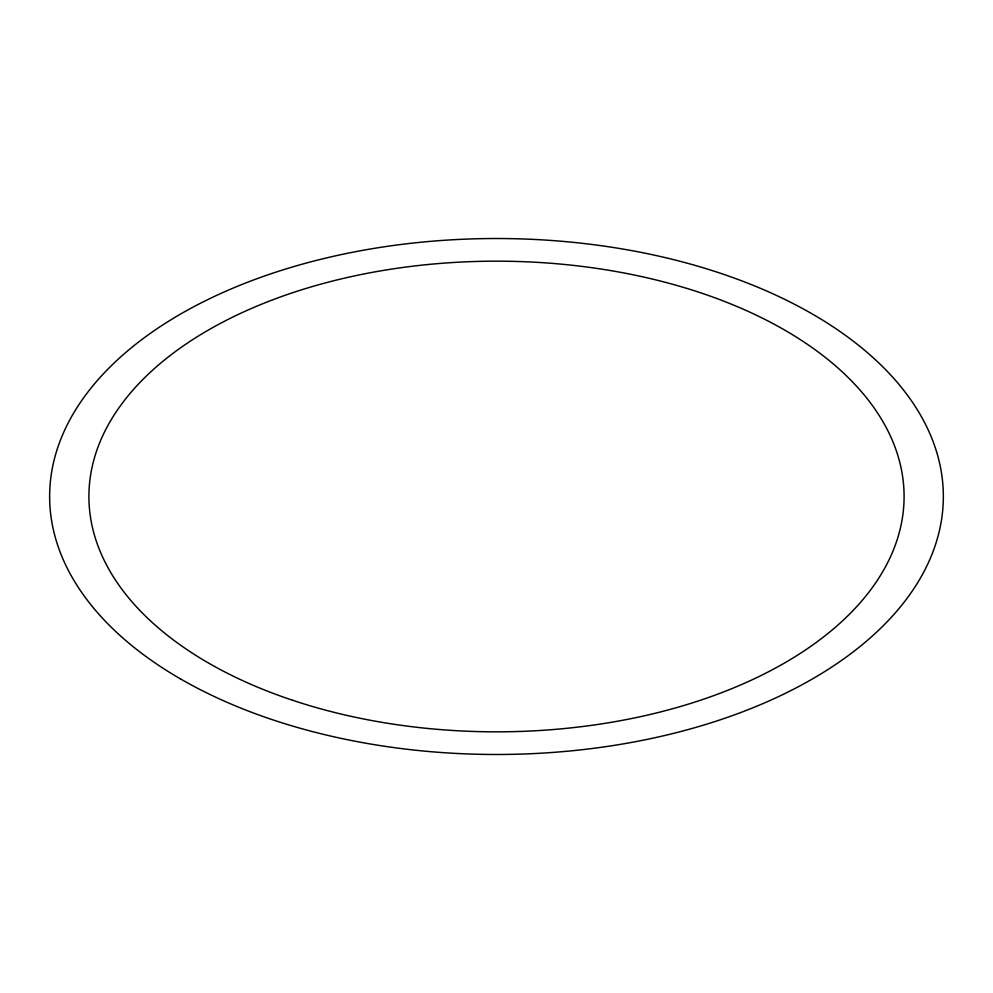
<?xml version="1.0" encoding="UTF-8"?>
<svg xmlns="http://www.w3.org/2000/svg" width="993" height="993" viewBox="0 0 993 993"><rect width="100%" height="100%" fill="white"/><g stroke="black" fill="none" stroke-linecap="round" stroke-linejoin="round"><path stroke-width="1.49" d="M180.527 678.927A446.85 257.981 0 0 0 928.12 563.267A446.85 257.981 0 0 0 380.853 247.307A446.85 257.981 0 0 0 180.527 678.927M292.699 700.301A407.589 235.329 0 0 0 904.089 496.5A407.589 235.329 0 0 0 292.699 292.699A407.589 235.329 0 0 0 292.699 700.301"/></g></svg>
